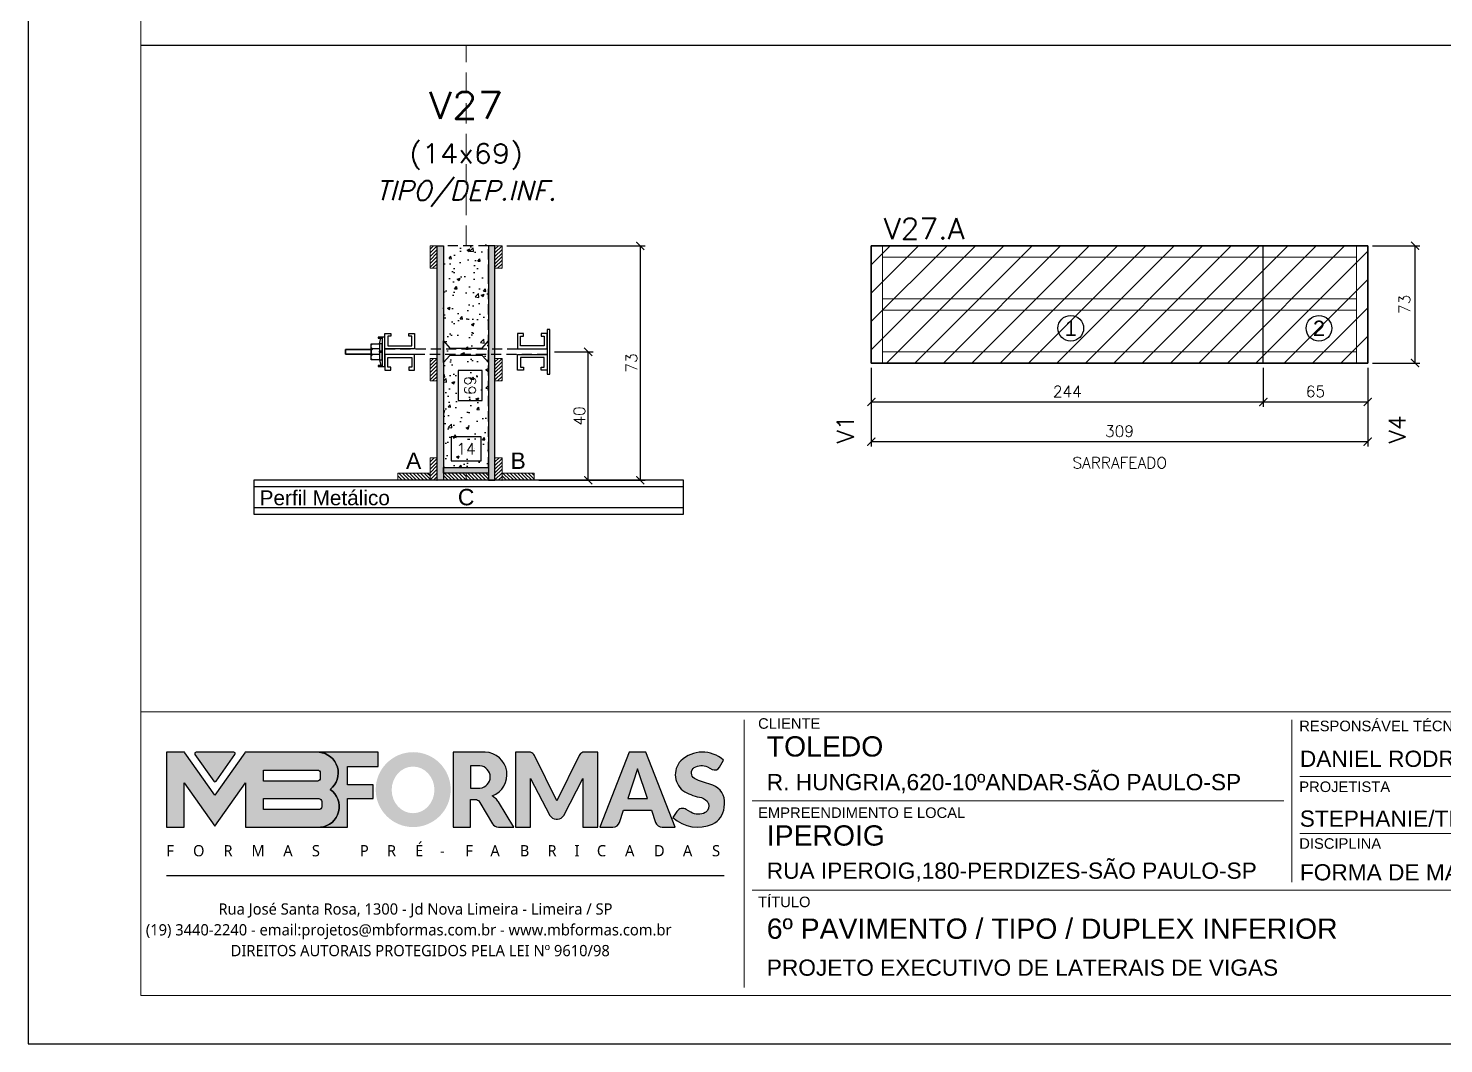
# Model space of a CAD drawing. Extents: x -23436 to 4767, y -4638 to 9755.
# Drawn here: x -20676 to -19795, y -2818 to -2185 of the extents above; entities that cross this region are included whole.
import ezdxf
from ezdxf.enums import TextEntityAlignment as Align

# ---------------------------------------------------------------- set-up
doc = ezdxf.new("R2010")
doc.units = 0
doc.header["$PDMODE"] = 2
doc.header["$PDSIZE"] = 10
doc.linetypes.add('CABLIN', pattern=[0.35, 0.25, -0.1])
doc.linetypes.add('HIDDEN', pattern=[9.525, 6.35, -3.175])
doc.layers.get('0').update_dxf_attribs({"lineweight": 13})
doc.layers.get('Defpoints').update_dxf_attribs({"lineweight": 13})
for name, color, linetype in [('Barra de Ancoragem', 20, 'Continuous'), ('Concreto', 250, 'HIDDEN'), ('Cota', 4, 'Continuous'), ('Cota Seção (2x)', 4, 'Continuous'), ('Hachura', 252, 'CABLIN'), ('MB Logo', 255, 'Continuous'), ('Painéis', 200, 'Continuous'), ('Perfil Metálico', 224, 'Continuous'), ('Reaproveitamento', 251, 'Continuous'), ('Romaneio', 10, 'Continuous'), ('Texto de Titulo', 7, 'Continuous'), ('Texto Qtd Sarr', 242, 'Continuous'), ('Tubo de PVC', 51, 'Continuous')]:
    doc.layers.add(name, color=color, linetype=linetype)
for name, color, linetype, lineweight in [('FOLHA MB', 7, 'Continuous', 13), ('Madeira', 100, 'Continuous', 13), ('Sarr 2.2x7', 40, 'Continuous', 9), ('Texto Seção', 7, 'Continuous', 15)]:
    doc.layers.add(name, color=color, linetype=linetype, lineweight=lineweight)
doc.layers.add('Laje_Perimetro', color=7, linetype='Continuous', plot=False)
doc.styles.add('ARIAL', font='arial.ttf', dxfattribs={"oblique": 15, "height": 25})
doc.styles.add('MB_C01', font='arial.ttf', dxfattribs={"height": 1.3})
doc.styles.add('MB_C02', font='arial.ttf', dxfattribs={"height": 2})
doc.styles.add('MB_C03', font='arial.ttf', dxfattribs={"height": 2.5})
doc.styles.add('MtXpl_Lucida_Sans_Un', font='l_10646.ttf')
doc.styles.add('REGUA-120', font='ROMANS.shx', dxfattribs={"height": 15})
doc.styles.add('ROMANS', font='romans.shx')
doc.dimstyles.new('Cota Paínel', dxfattribs={"dimtxt": 7, "dimasz": 5, "dimexe": 3, "dimexo": 3, "dimgap": 3, "dimtad": 1, "dimdec": 1, "dimzin": 12, "dimdsep": 46, "dimtxsty": 'ROMANS', "dimblk": 'ARCHTICK', "dimcen": 0, "dimclrd": 4, "dimclre": 4, "dimclrt": 1, "dimadec": 1, "dimazin": 3, "dimtfac": 1, "dimtdec": 1, "dimtmove": 0, "dimatfit": 3, "dimldrblk": 'OBLIQUE', "dimfxl": 1, "dimtolj": 1, "dimtzin": 12, "dimarcsym": 0})
doc.dimstyles.new('Cota Seção (2x)', dxfattribs={"dimtxt": 7, "dimasz": 5, "dimexe": 3, "dimexo": 3, "dimgap": 2, "dimtad": 3, "dimdec": 1, "dimlfac": 0.5, "dimzin": 12, "dimdsep": 46, "dimtxsty": 'ROMANS', "dimblk": 'ARCHTICK', "dimcen": 0, "dimclrd": 4, "dimclre": 4, "dimclrt": 1, "dimadec": 1, "dimazin": 3, "dimtfac": 1, "dimtdec": 1, "dimtmove": 0, "dimatfit": 3, "dimldrblk": 'OBLIQUE', "dimfxl": 1, "dimtolj": 1, "dimtzin": 12, "dimarcsym": 0})
doc.dimstyles.new('Cota Seção interna', dxfattribs={"dimtxt": 7, "dimasz": 6, "dimexe": 0.18, "dimexo": 2, "dimgap": -4, "dimtad": 3, "dimdec": 1, "dimlfac": 0.5, "dimzin": 12, "dimdsep": 46, "dimtxsty": 'ROMANS', "dimblk": 'ARCHTICK', "dimcen": 0.09, "dimse1": 1, "dimse2": 1, "dimsd1": 1, "dimsd2": 1, "dimclrd": 180, "dimclre": 5, "dimclrt": 1, "dimadec": 0, "dimazin": 3, "dimtfac": 1, "dimtdec": 1, "dimtofl": 0, "dimtmove": 0, "dimatfit": 3, "dimldrblk": 'ARCHTICK', "dimfxl": 1, "dimtolj": 1, "dimtzin": 0, "dimarcsym": 0})
pattern_1 = [(225, (-28729.531, -25185.3295), (1.12253202, -1.12253202), [])]
pattern_2 = [(225, (-28729.531, -25255.4365), (1.12253202, -1.12253202), [])]

# ---------------------------------------------------------------- blocks, each defined once
blk = doc.blocks.new('MB-NOVO')
at = {"layer": 'MB Logo', "linetype": 'Continuous'}
h = blk.add_hatch(color=256, dxfattribs=at)
h.dxf.hatch_style = 1
h.set_gradient(color1=(242, 132, 69), color2=(247, 180, 141), rotation=90, tint=1)
h.paths.add_polyline_path([(-18529.6, 10980.8), (-18475.7, 10980.8, 0.706757), (-18468.7, 11008, 0.681802), (-18476.7, 11034.9), (-18529.4, 11034.9, 0.243712), (-18530.2, 11034.5), (-18551.7, 11003.9), (-18573.3, 11034.5, 0.243712), (-18574.1, 11034.9), (-18586.5, 11034.9), (-18586.5, 10980.8), (-18573.9, 10980.8), (-18573.9, 11012.9), (-18551.7, 10981.5), (-18529.6, 11012.9)])
h.paths.add_polyline_path([(-18516.8, 11014.1), (-18516.8, 11022), (-18477.8, 11022, -0.414214), (-18475.8, 11020), (-18475.8, 11016.1, -0.414214), (-18477.8, 11014.1)], flags=16)
h.paths.add_polyline_path([(-18516.8, 11001.4), (-18476.8, 11001.4, -0.414214), (-18474.8, 10999.4), (-18474.8, 10995.5, -0.414214), (-18476.8, 10993.5), (-18516.8, 10993.5)], flags=16)
at = {"layer": 'MB Logo', "true_color": 0x262626}
h = blk.add_hatch(color=250, dxfattribs=at)
h.dxf.hatch_style = 1
h.paths.add_polyline_path([(-18537.3, 11033.3, 0.60809), (-18538.1, 11034.9), (-18565.3, 11034.9, 0.60809), (-18566.1, 11033.3), (-18552.5, 11014, 0.518202), (-18550.9, 11014)])
h = blk.add_hatch(color=250, dxfattribs=at)
h.dxf.hatch_style = 1
h.paths.add_polyline_path([(-18456.2, 11011.3), (-18456.2, 11024.6), (-18434.2, 11024.6), (-18434.2, 11034.9), (-18476.7, 11034.9, -0.681802), (-18468.7, 11008, -0.706757), (-18475.7, 10980.8), (-18456.2, 10980.8), (-18456.2, 11001.4), (-18437.8, 11001.4), (-18437.8, 11011.3)])
h = blk.add_hatch(color=250, dxfattribs=at)
h.dxf.hatch_style = 1
h.paths.add_polyline_path([(-18435.9, 11007.9, 1), (-18381.9, 11007.9, 1)])
edge = h.paths.add_edge_path(flags=16)
edge.add_ellipse((-18409, 11007.7), major_axis=(0, 16.8), ratio=0.916255, start_angle=0, end_angle=360)
h = blk.add_hatch(color=250, dxfattribs=at)
h.dxf.hatch_style = 1
h.paths.add_polyline_path([(-18357, 11034.9), (-18380.2, 11034.9), (-18380.2, 10980.8), (-18367.6, 10980.8), (-18367.6, 11000.7), (-18363.4, 11000.7, -0.195765), (-18360.9, 10998.9), (-18351.8, 10983.2, 0.261385), (-18347.5, 10980.8), (-18336.4, 10980.8), (-18347.5, 10999, 0.082429), (-18349.6, 11001.5), (-18351.9, 11003.4, 0.81838)])
h.paths.add_polyline_path([(-18360.8, 11009), (-18367.6, 11009), (-18367.6, 11025), (-18360.8, 11025, -0.92578)], flags=16)
h = blk.add_hatch(color=250, dxfattribs=at)
h.dxf.hatch_style = 1
h.paths.add_polyline_path([(-18286.6, 11015.9), (-18286.6, 10980.8), (-18275.8, 10980.8), (-18275.8, 11034.9), (-18286.6, 11034.9, 0.216647), (-18289.4, 11032.4), (-18305.5, 10999.8), (-18321.6, 11032.7, 0.199908), (-18324.3, 11034.9), (-18335.2, 11034.9), (-18335.2, 10980.8), (-18324.3, 10980.8), (-18324.3, 11015.9), (-18310.4, 10989.3, 0.279644), (-18306, 10986.6, 0.340986), (-18300.5, 10989.3)])
h = blk.add_hatch(color=250, dxfattribs=at)
h.dxf.hatch_style = 1
h.paths.add_polyline_path([(-18274.4, 10980.8), (-18265, 10980.8, 0.322517), (-18260.2, 10984.3), (-18257.3, 10993), (-18237.2, 10993), (-18234.3, 10984.3, 0.322517), (-18229.5, 10980.8), (-18220.3, 10980.8), (-18241.2, 11034.9), (-18253.4, 11034.9)])
h.paths.add_polyline_path([(-18254.4, 11001.6), (-18247.3, 11023), (-18240.1, 11001.6)], flags=16)
h = blk.add_hatch(color=250, dxfattribs=at)
h.dxf.hatch_style = 1
h.paths.add_polyline_path([(-18206, 11024, -0.247671), (-18196.9, 11024.3), (-18193.5, 11022.5, 0.40799), (-18188.2, 11024.1), (-18185.4, 11029.1, 0.392837), (-18216.2, 11028.7, 0.467779), (-18213.3, 11006.3, 0.077523), (-18201.2, 11002.1, -0.214206), (-18196.1, 10997.9, -0.284295), (-18198.2, 10991.4, -0.26924), (-18208.8, 10991.6), (-18212.2, 10993.6, 0.407727), (-18219, 10992.1), (-18221.8, 10987.7, 0.296878), (-18193.2, 10983.1, 0.272251), (-18184.9, 10995.3), (-18184.6, 10997.9, 0.348906), (-18193.7, 11011.2), (-18200.4, 11013.5, -0.045018), (-18205.8, 11015.7, -0.618284)])
at = {"layer": 'MB Logo', "linetype": 'Continuous'}
blk.add_line((-18586.5, 10945.9), (-18184.8, 10945.9), dxfattribs=at)
at = {"layer": 'MB Logo', "color": 23, "linetype": 'Continuous', "true_color": 0xf28445}
for points in [[(-18573.3, 11034.5, 0.243712), (-18574.1, 11034.9), (-18586.5, 11034.9), (-18586.5, 10980.8), (-18573.9, 10980.8), (-18573.9, 11012.9), (-18551.7, 10981.5), (-18529.6, 11012.9), (-18529.6, 10980.8), (-18475.7, 10980.8, 0.706757), (-18468.7, 11008, 0.681802), (-18476.7, 11034.9), (-18529.4, 11034.9, 0.243712), (-18530.2, 11034.5), (-18551.7, 11003.9)], [(-18516.8, 11022), (-18477.8, 11022, -0.414214), (-18475.8, 11020), (-18475.8, 11016.1, -0.414214), (-18477.8, 11014.1), (-18516.8, 11014.1)], [(-18516.8, 11001.4), (-18476.8, 11001.4, -0.414214), (-18474.8, 10999.4), (-18474.8, 10995.5, -0.414214), (-18476.8, 10993.5), (-18516.8, 10993.5)]]:
    blk.add_lwpolyline(points, format="xyb", close=True, dxfattribs=at)
at = {"layer": 'MB Logo', "color": 250, "true_color": 0x262626}
for points in [[(-18537.3, 11033.3, 0.60809), (-18538.1, 11034.9), (-18565.3, 11034.9, 0.60809), (-18566.1, 11033.3), (-18552.5, 11014, 0.518202), (-18550.9, 11014)], [(-18437.8, 11011.3), (-18456.2, 11011.3), (-18456.2, 11024.6), (-18434.2, 11024.6), (-18434.2, 11034.9), (-18476.7, 11034.9, -0.681802), (-18468.7, 11008, -0.706757), (-18475.7, 10980.8), (-18456.2, 10980.8), (-18456.2, 11001.4), (-18437.8, 11001.4)], [(-18347.5, 10980.8), (-18336.4, 10980.8), (-18347.5, 10999, 0.082429), (-18349.6, 11001.5), (-18351.9, 11003.4, 0.81838), (-18357, 11034.9), (-18380.2, 11034.9), (-18380.2, 10980.8), (-18367.6, 10980.8), (-18367.6, 11000.7), (-18363.4, 11000.7, -0.209789), (-18360.8, 10998.7), (-18351.8, 10983.2, 0.261385)], [(-18286.6, 11015.9), (-18286.6, 10980.8), (-18275.8, 10980.8), (-18275.8, 11034.9), (-18286.6, 11034.9, 0.216647), (-18289.4, 11032.4), (-18305.5, 10999.8), (-18321.5, 11032.4, 0.216647), (-18324.3, 11034.9), (-18335.2, 11034.9), (-18335.2, 10980.8), (-18324.3, 10980.8), (-18324.3, 11015.9), (-18310.4, 10989.3, 0.279644), (-18306, 10986.6), (-18304.9, 10986.6, 0.279644), (-18300.5, 10989.3)], [(-18265, 10980.8, 0.322517), (-18260.2, 10984.3), (-18257.3, 10993), (-18237.2, 10993), (-18234.3, 10984.3, 0.322517), (-18229.5, 10980.8), (-18220.3, 10980.8), (-18241.2, 11034.9), (-18253.4, 11034.9), (-18274.4, 10980.8)], [(-18206.2, 11015.9, -0.549626), (-18206.4, 11023.8, -0.258723), (-18196.9, 11024.3), (-18193.5, 11022.5, 0.40799), (-18188.2, 11024.1), (-18185.4, 11029.1, 0.392837), (-18216.2, 11028.7, 0.467779), (-18213.3, 11006.3, 0.077523), (-18201.2, 11002.1, -0.203897), (-18196.3, 10998.2), (-18196.1, 10997.8, -0.267611), (-18198, 10991.6), (-18198.5, 10991.3, -0.261145), (-18208.8, 10991.6), (-18212.2, 10993.6, 0.407727), (-18219, 10992.1), (-18221.8, 10987.7, 0.296878), (-18193.2, 10983.1, 0.265963), (-18184.9, 10994.9), (-18184.7, 10997.6, 0.340466), (-18193.1, 11011), (-18200.4, 11013.5, -0.049298)], [(-18367.6, 11009), (-18360.8, 11009, 0.92578), (-18360.8, 11025), (-18367.6, 11025)]]:
    blk.add_lwpolyline(points, format="xyb", close=True, dxfattribs=at)
blk.add_lwpolyline([(-18247.3, 11023), (-18254.4, 11001.6), (-18240.1, 11001.6)], close=True, dxfattribs=at)
at = {"layer": 'MB Logo', "color": 250, "true_color": 0x262626, "style": 'MtXpl_Lucida_Sans_Un'}
for s, height, p in [('F', 8.12, (-18586.8, 10959.8)), ('O', 8.12, (-18567.5, 10959.8)), ('R', 8.12, (-18545.6, 10959.8)), ('M', 8.12, (-18525.4, 10959.8)), ('A', 8.12, (-18502.5, 10959.8)), ('S', 8.12, (-18481.9, 10959.8)), ('P', 8.12, (-18447.3, 10959.8)), ('R', 8.12, (-18427.8, 10959.8)), ('É', 8.12, (-18407.5, 10959.8)), ('-', 8.12, (-18389.6, 10959.8)), ('F', 8.12, (-18371.4, 10959.8)), ('A', 8.12, (-18353.3, 10959.8)), ('B', 8.12, (-18332.1, 10959.8)), ('R', 8.12, (-18312.2, 10959.8)), ('I', 8.12, (-18292.7, 10959.8)), ('C', 8.12, (-18276.6, 10959.8)), ('A', 8.12, (-18256.3, 10959.8)), ('D', 8.12, (-18235.5, 10959.8)), ('A', 8.12, (-18214.6, 10959.8)), ('S', 8.12, (-18193.6, 10959.8)), ('DIREITOS AUTORAIS PROTEGIDOS PELA LEI Nº 9610/98', 8.122, (-18540.4, 10887.8))]:
    blk.add_text(s, height=height, dxfattribs=at).set_placement(p)
at = {"layer": 'MB Logo', "style": 'MtXpl_Lucida_Sans_Un'}
for s, p in [('Rua José Santa Rosa, 1300 - Jd Nova Limeira - Limeira / SP', (-18549.2, 10917.8)), ('(19) 3440-2240 - email:projetos@mbformas.com.br - www.mbformas.com.br', (-18601.5, 10902.8))]:
    blk.add_text(s, height=8.122, dxfattribs=at).set_placement(p)
blk = doc.blocks.new('A$C169d8357')
at = {"layer": 'FOLHA MB', "color": 1}
for p, q in [((1109.82, 356.72), (70, 356.72)), ((445.65, 351.67), (445.65, 184.99)), ((786.55, 351.67), (786.55, 250.65)), ((938.09, 316.32), (791.61, 316.32)), ((781.5, 301.16), (450.7, 301.16)), ((938.09, 280.96), (791.61, 280.96)), ((938.09, 245.6), (450.7, 245.6))]:
    blk.add_line(p, q, dxfattribs=at)
for points in [[(0, 1199.94), (0, 149.94), (1485.02, 149.94), (1485.02, 1199.94)], [(70, 1169.94), (70, 179.94), (1455.02, 179.94), (1455.02, 1169.94)]]:
    blk.add_lwpolyline(points, close=True, dxfattribs=at)
at = {"layer": 'MB Logo', "xscale": 0.8642040370897565, "yscale": 0.8642040370897565, "zscale": 0.8642040370897565}
blk.add_blockref('MB-NOVO', (16148.65, -9204.85), dxfattribs=at)
at = {"layer": 'FOLHA MB', "color": 6}
for s, height, style, p in [('CLIENTE', 6.566, 'MB_C01', (454.33, 346.12)), ('RESPONSÁVEL TÉCNICO', 6.5663, 'MB_C01', (791.21, 344.6)), ('R. HUNGRIA,620-10ºANDAR-SÃO PAULO-SP', 10.102, 'MB_C02', (459.73, 307.83)), ('PROJETISTA', 6.566, 'MB_C01', (791.21, 306.72)), ('EMPREENDIMENTO E LOCAL', 6.5663, 'MB_C01', (454.33, 290.56)), ('DISCIPLINA', 6.566, 'MB_C01', (791.21, 271.36)), ('RUA IPEROIG,180-PERDIZES-SÃO PAULO-SP', 10.102, 'MB_C02', (459.73, 252.69)), ('TÍTULO', 6.566, 'MB_C01', (454.33, 234.99)), ('PROJETO EXECUTIVO DE LATERAIS DE VIGAS', 10.102, 'MB_C02', (459.73, 192.28))]:
    blk.add_text(s, height=height, dxfattribs=dict(at, style=style)).set_placement(p)
at = {"layer": 'FOLHA MB', "color": 5}
for s, height, style, p in [('TOLEDO', 12.628, 'MB_C03', (459.73, 328.83)), ('DANIEL RODRIGUES', 10.102, 'MB_C02', (791.61, 322.38)), ('STEPHANIE/THAIS', 10.102, 'MB_C02', (791.51, 285.11)), ('IPEROIG', 12.628, 'MB_C03', (459.73, 273.34)), ('FORMA DE MADEIRA', 10.102, 'MB_C02', (791.61, 251.66)), ('6º PAVIMENTO / TIPO / DUPLEX INFERIOR', 12.6276, 'MB_C03', (459.73, 215.3))]:
    blk.add_text(s, height=height, dxfattribs=dict(at, style=style)).set_placement(p)
blk = doc.blocks.new('titulo1')
at = {"layer": 'Defpoints', "color": 252, "linetype": 'HIDDEN', "ltscale": 2}
blk.add_line((0, 0), (0, 125), dxfattribs=at)
at = {"layer": 'Defpoints', "style": 'ROMANS', "oblique": 15}
blk.add_attdef('FOLHA', text='', height=10, dxfattribs=at).set_placement((0, 15.58), align=Align.MIDDLE_CENTER)
at = {"layer": 'Texto Qtd Sarr', "color": 3, "style": 'ROMANS', "oblique": 15}
for tag, height, p in [('TITULO', 17, (0, 71.45)), ('SEÇÃO', 12, (0, 41.55))]:
    blk.add_attdef(tag, text='', height=height, dxfattribs=at).set_placement(p, align=Align.MIDDLE_CENTER)
blk = doc.blocks.new('*D1314')
at = {"layer": 'Cota Seção (2x)', "color": 180, "lineweight": -2, "transparency": 16777216}
for p, q in [((-20394.55, -2439.71), (-20413.22, -2439.71)), ((-20413.22, -2439.71), (-20413.22, -2454.71)), ((-20394.55, -2454.71), (-20394.55, -2439.71)), ((-20413.22, -2454.71), (-20394.55, -2454.71))]:
    blk.add_line(p, q, dxfattribs=at)
at = {"layer": 'Defpoints', "color": 0, "transparency": 16777216}
for p in [(-20417.89, -2458.71), (-20417.89, -2458.71), (-20389.89, -2458.71)]:
    blk.add_point(p, dxfattribs=at)
at = {"layer": 'Cota Seção (2x)', "color": 1, "transparency": 16777216, "insert": (-20403.89, -2447.21), "char_height": 7, "attachment_point": 5, "style": 'ROMANS'}
blk.add_mtext('\\A1;14', dxfattribs=at)
blk = doc.blocks.new('_ArchTick')
at = {"color": 0, "linetype": 'ByBlock', "const_width": 0.15}
blk.add_lwpolyline([(-0.5, -0.5), (0.5, 0.5)], dxfattribs=at)
blk = doc.blocks.new('DSADSAD')
at = {"layer": 'Barra de Ancoragem'}
for p, q in [((-12990.96, 7698.42), (-13009.22, 7698.42)), ((-13005.1, 7696.87), (-13008.63, 7697.64)), ((-12995.08, 7696.87), (-12991.55, 7697.64))]:
    blk.add_line(p, q, dxfattribs=at)
at = {"layer": 'Barra de Ancoragem', "flags": 128}
for points in [[(-13009.22, 7700.2), (-12990.96, 7700.2), (-12990.96, 7698.42), (-13009.22, 7698.42)], [(-13008.63, 7698.42), (-13008.63, 7696.05), (-13009.22, 7696.05), (-13009.22, 7698.42)], [(-12995.08, 7698.42), (-12995.08, 7696.87), (-13005.1, 7696.87), (-13005.1, 7698.42)], [(-12990.96, 7698.42), (-12990.96, 7696.05), (-12991.55, 7696.05), (-12991.55, 7698.42)]]:
    blk.add_lwpolyline(points, close=True, dxfattribs=at)
for points in [[(-13005.1, 7696.87), (-13005.1, 7691.61), (-12995.08, 7691.61), (-12995.08, 7696.87)], [(-13000.38, 7696.87), (-13000.38, 7698.42), (-12999.79, 7698.42), (-12999.79, 7696.87), (-13000.38, 7696.87), (-12999.79, 7696.87)]]:
    blk.add_lwpolyline(points, dxfattribs=at)
for points in [[(-13001.86, 7696.87), (-13001.86, 7692.79, 0.666667), (-12998.32, 7692.79, 0.666667)], [(-12998.32, 7696.87), (-12998.32, 7692.79, 0.729796), (-12995.08, 7692.79, 0.729796)]]:
    blk.add_lwpolyline(points, format="xyb", dxfattribs=at)
at = {"layer": 'Barra de Ancoragem'}
blk.add_arc((-13003.48, 7693.31), 1.7, 197.75636, 342.24364, dxfattribs=at)
blk = doc.blocks.new('*D1315')
at = {"layer": 'Cota', "color": 4, "lineweight": -2, "transparency": 16777216}
for p, q in [((-20348.77, -2386.71), (-20324.84, -2386.71)), ((-20327.84, -2466.71), (-20327.84, -2386.71)), ((-20358.49, -2466.71), (-20324.84, -2466.71))]:
    blk.add_line(p, q, dxfattribs=at)
at = {"layer": 'Defpoints', "color": 0, "transparency": 16777216}
for p in [(-20351.77, -2386.71), (-20327.84, -2386.71), (-20361.49, -2466.71)]:
    blk.add_point(p, dxfattribs=at)
at = {"layer": 'Cota', "color": 4, "lineweight": -2, "transparency": 16777216, "xscale": 5, "yscale": 5, "zscale": 5}
for p, rotation in [((-20327.84, -2386.71), 90), ((-20327.84, -2466.71), 270)]:
    blk.add_blockref('_ArchTick', p, dxfattribs=dict(at, rotation=rotation))
at = {"layer": 'Cota', "color": 1, "transparency": 16777216, "insert": (-20333.34, -2426.71), "char_height": 7, "attachment_point": 5, "rotation": 90, "style": 'ROMANS'}
blk.add_mtext('\\A1;40', dxfattribs=at)
blk = doc.blocks.new('_OBLIQUE')
at = {"color": 0, "linetype": 'ByBlock', "lineweight": -2}
for p, q in [((0, 0), (-1, 0)), ((-0.5, -0.5), (0.5, 0.5))]:
    blk.add_line(p, q, dxfattribs=at)
blk = doc.blocks.new('*D1316')
at = {"layer": 'Cota Seção (2x)', "color": 180, "lineweight": -2, "transparency": 16777216}
for p, q in [((-20393.89, -2398.38), (-20408.89, -2398.38)), ((-20408.89, -2398.38), (-20408.89, -2417.04)), ((-20393.89, -2417.04), (-20393.89, -2398.38)), ((-20408.89, -2417.04), (-20393.89, -2417.04))]:
    blk.add_line(p, q, dxfattribs=at)
at = {"layer": 'Defpoints', "color": 0, "transparency": 16777216}
for p in [(-20417.89, -2320.71), (-20389.89, -2320.71), (-20417.89, -2458.71)]:
    blk.add_point(p, dxfattribs=at)
at = {"layer": 'Cota Seção (2x)', "color": 1, "transparency": 16777216, "insert": (-20401.39, -2407.71), "char_height": 7, "attachment_point": 5, "rotation": 90, "style": 'ROMANS'}
blk.add_mtext('\\A1;69', dxfattribs=at)
blk = doc.blocks.new('*D1317')
at = {"layer": 'Cota', "color": 4, "lineweight": -2, "transparency": 16777216}
for p, q in [((-20378.49, -2320.71), (-20292.43, -2320.71)), ((-20295.43, -2320.71), (-20295.43, -2466.71)), ((-20358.49, -2466.71), (-20292.43, -2466.71))]:
    blk.add_line(p, q, dxfattribs=at)
at = {"layer": 'Defpoints', "color": 0, "transparency": 16777216}
for p in [(-20381.49, -2320.71), (-20361.49, -2466.71), (-20295.43, -2466.71)]:
    blk.add_point(p, dxfattribs=at)
at = {"layer": 'Cota', "color": 4, "lineweight": -2, "transparency": 16777216, "xscale": 5, "yscale": 5, "zscale": 5}
for p, rotation in [((-20295.43, -2320.71), 90), ((-20295.43, -2466.71), 270)]:
    blk.add_blockref('_ArchTick', p, dxfattribs=dict(at, rotation=rotation))
at = {"layer": 'Cota', "color": 1, "transparency": 16777216, "insert": (-20300.93, -2393.71), "char_height": 7, "attachment_point": 5, "rotation": 90, "style": 'ROMANS'}
blk.add_mtext('\\A1;73', dxfattribs=at)
blk = doc.blocks.new('*D1327')
at = {"layer": 'Cota', "color": 4, "lineweight": -2, "transparency": 16777216}
for p, q in [((-19839.6, -2320.71), (-19810.13, -2320.71)), ((-19813.13, -2393.71), (-19813.13, -2320.71)), ((-19839.6, -2393.71), (-19810.13, -2393.71))]:
    blk.add_line(p, q, dxfattribs=at)
at = {"layer": 'Defpoints', "color": 0, "transparency": 16777216}
for p in [(-19842.6, -2320.71), (-19813.13, -2320.71), (-19842.6, -2393.71)]:
    blk.add_point(p, dxfattribs=at)
at = {"layer": 'Cota', "color": 4, "lineweight": -2, "transparency": 16777216, "xscale": 5, "yscale": 5, "zscale": 5}
for p, rotation in [((-19813.13, -2320.71), 90), ((-19813.13, -2393.71), 270)]:
    blk.add_blockref('_ArchTick', p, dxfattribs=dict(at, rotation=rotation))
at = {"layer": 'Cota', "color": 1, "transparency": 16777216, "insert": (-19819.63, -2357.21), "char_height": 7, "attachment_point": 5, "rotation": 90, "style": 'ROMANS'}
blk.add_mtext('\\A1;73', dxfattribs=at)
blk = doc.blocks.new('*D1328')
at = {"layer": 'Cota', "color": 4, "lineweight": -2, "transparency": 16777216}
for p, q in [((-20151.6, -2396.71), (-20151.6, -2445.72)), ((-19842.6, -2396.71), (-19842.6, -2445.72)), ((-19842.6, -2442.72), (-20151.6, -2442.72))]:
    blk.add_line(p, q, dxfattribs=at)
at = {"layer": 'Defpoints', "color": 0, "transparency": 16777216}
for p in [(-20151.6, -2393.71), (-19842.6, -2393.71), (-20151.6, -2442.72)]:
    blk.add_point(p, dxfattribs=at)
at = {"layer": 'Cota', "color": 4, "lineweight": -2, "transparency": 16777216, "xscale": 5, "yscale": 5, "zscale": 5, "rotation": 180}
blk.add_blockref('_ArchTick', (-20151.6, -2442.72), dxfattribs=at)
at = {"layer": 'Cota', "color": 4, "lineweight": -2, "transparency": 16777216, "xscale": 5, "yscale": 5, "zscale": 5}
blk.add_blockref('_ArchTick', (-19842.6, -2442.72), dxfattribs=at)
at = {"layer": 'Cota', "color": 1, "transparency": 16777216, "insert": (-19997.1, -2436.22), "char_height": 7, "attachment_point": 5, "style": 'ROMANS'}
blk.add_mtext('\\A1;309', dxfattribs=at)
blk = doc.blocks.new('*D1329')
at = {"layer": 'Cota', "color": 4, "lineweight": -2, "transparency": 16777216}
for p, q in [((-20151.6, -2396.71), (-20151.6, -2420.97)), ((-19907.6, -2396.71), (-19907.6, -2420.97)), ((-20151.6, -2417.97), (-19907.6, -2417.97))]:
    blk.add_line(p, q, dxfattribs=at)
at = {"layer": 'Defpoints', "color": 0, "transparency": 16777216}
for p in [(-20151.6, -2393.71), (-19907.6, -2393.71), (-19907.6, -2417.97)]:
    blk.add_point(p, dxfattribs=at)
at = {"layer": 'Cota', "color": 4, "lineweight": -2, "transparency": 16777216, "xscale": 5, "yscale": 5, "zscale": 5, "rotation": 180}
blk.add_blockref('_ArchTick', (-20151.6, -2417.97), dxfattribs=at)
at = {"layer": 'Cota', "color": 4, "lineweight": -2, "transparency": 16777216, "xscale": 5, "yscale": 5, "zscale": 5}
blk.add_blockref('_ArchTick', (-19907.6, -2417.97), dxfattribs=at)
at = {"layer": 'Cota', "color": 1, "transparency": 16777216, "insert": (-20029.6, -2411.47), "char_height": 7, "attachment_point": 5, "style": 'ROMANS'}
blk.add_mtext('\\A1;244', dxfattribs=at)
blk = doc.blocks.new('*D1330')
at = {"layer": 'Cota', "color": 4, "lineweight": -2, "transparency": 16777216}
for p, q in [((-19907.6, -2396.71), (-19907.6, -2420.97)), ((-19842.6, -2396.71), (-19842.6, -2420.97)), ((-19907.6, -2417.97), (-19842.6, -2417.97))]:
    blk.add_line(p, q, dxfattribs=at)
at = {"layer": 'Defpoints', "color": 0, "transparency": 16777216}
for p in [(-19907.6, -2393.71), (-19842.6, -2393.71), (-19842.6, -2417.97)]:
    blk.add_point(p, dxfattribs=at)
at = {"layer": 'Cota', "color": 4, "lineweight": -2, "transparency": 16777216, "xscale": 5, "yscale": 5, "zscale": 5, "rotation": 180}
blk.add_blockref('_ArchTick', (-19907.6, -2417.97), dxfattribs=at)
at = {"layer": 'Cota', "color": 4, "lineweight": -2, "transparency": 16777216, "xscale": 5, "yscale": 5, "zscale": 5}
blk.add_blockref('_ArchTick', (-19842.6, -2417.97), dxfattribs=at)
at = {"layer": 'Cota', "color": 1, "transparency": 16777216, "insert": (-19875.1, -2411.47), "char_height": 7, "attachment_point": 5, "style": 'ROMANS'}
blk.add_mtext('\\A1;65', dxfattribs=at)

msp = doc.modelspace()

# ---------------------------------------------------------------- hatches: boundary and pattern name
at = {"layer": 'Concreto'}
h = msp.add_hatch(dxfattribs=at)
h.set_pattern_fill('AR-CONC', color=256, scale=2.5)
h.set_pattern_definition([(50, (-1611.258, -9579.634), (17.931505, -1.568803), [1.875, -20.625]), (355, (-1611.258, -9579.634), (-3.468783, 18.804803), [1.5, -16.5]), (100.45144, (-1609.763, -9579.765), (14.462721, 17.236), [1.593505, -17.528553]), (46.1842, (-1611.258, -9574.634), (26.681033, -4.137982), [2.8125, -30.9375]), (96.63564, (-1609.034, -9574.98), (23.36655, 24.352965), [2.39026, -26.292844]), (351.18416, (-1611.258, -9574.634), (23.36655, 24.352965), [2.25, -24.75]), (21, (-1608.758, -9575.884), (14.922676, -10.065472), [1.875, -20.625]), (326, (-1608.758, -9575.884), (6.082883, 18.128751), [1.5, -16.5]), (71.45144, (-1607.514, -9576.723), (21.00556, 8.063279), [1.593505, -17.528553]), (37.5, (-1611.2576, -9579.634), (0.3039964, 8.3223463), [0, -16.3, 0, -16.75, 0, -16.5625]), (7.5, (-1611.258, -9579.634), (6.5767384, 9.8602928), [0, -9.55, 0, -15.925, 0, -6.3125]), (327.5, (-1616.8326, -9579.634), (13.345561, -0.5638718), [0, -6.25, 0, -19.5, 0, -25.875]), (317.5, (-1619.333, -9579.634), (14.579654, 2.5026246), [0, -8.125, 0, -12.95, 0, -18.375])])
h.paths.add_polyline_path([(-20389.89, -2352.71), (-20389.89, -2318.71), (-20417.89, -2318.71), (-20417.89, -2327.65), (-20417.89, -2458.71), (-20389.89, -2458.71)])
at = {"layer": 'Hachura'}
h = msp.add_hatch(dxfattribs=at)
h.set_pattern_fill('ANSI31', color=256, scale=0.5, angle=180, style=0)
h.set_pattern_definition(pattern_1)
h.paths.add_polyline_path([(-20426.29, -2334.71), (-20421.89, -2334.71), (-20421.89, -2320.71), (-20426.29, -2320.71)])
h = msp.add_hatch(color=256, dxfattribs=at)
h.dxf.hatch_style = 1
h.paths.add_polyline_path([(-20421.89, -2320.71), (-20417.89, -2320.71), (-20417.89, -2466.71), (-20421.89, -2466.71)])
h = msp.add_hatch(color=256, dxfattribs=at)
h.dxf.hatch_style = 1
h.paths.add_polyline_path([(-20385.89, -2320.71), (-20389.89, -2320.71), (-20389.89, -2466.71), (-20385.89, -2466.71)])
h = msp.add_hatch(dxfattribs=at)
h.set_pattern_fill('ANSI31', color=256, scale=0.5, angle=180, style=0)
h.set_pattern_definition(pattern_1)
h.paths.add_polyline_path([(-20381.49, -2334.71), (-20385.89, -2334.71), (-20385.89, -2320.71), (-20381.49, -2320.71)])
h = msp.add_hatch(dxfattribs=at)
h.set_pattern_fill('ANSI31', color=256, scale=0.5, angle=180, style=0)
h.set_pattern_definition(pattern_2)
h.paths.add_polyline_path([(-20426.29, -2404.82), (-20421.89, -2404.82), (-20421.89, -2390.82), (-20426.29, -2390.82)])
h = msp.add_hatch(dxfattribs=at)
h.set_pattern_fill('ANSI31', color=256, scale=0.5, angle=180, style=0)
h.set_pattern_definition(pattern_2)
h.paths.add_polyline_path([(-20381.49, -2404.82), (-20385.89, -2404.82), (-20385.89, -2390.82), (-20381.49, -2390.82)])
h = msp.add_hatch(dxfattribs=at)
h.set_pattern_fill('ANSI31', color=256, scale=0.5, angle=180, style=0)
h.set_pattern_definition(pattern_1)
h.paths.add_polyline_path([(-20426.29, -2452.71), (-20421.89, -2452.71), (-20421.89, -2466.71), (-20426.29, -2466.71)])
h = msp.add_hatch(dxfattribs=at)
h.set_pattern_fill('ANSI31', color=256, scale=0.5, angle=180, style=0)
h.set_pattern_definition(pattern_1)
h.paths.add_polyline_path([(-20381.49, -2452.71), (-20385.89, -2452.71), (-20385.89, -2466.71), (-20381.49, -2466.71)])
h = msp.add_hatch(dxfattribs=at)
h.set_pattern_fill('ANSI31', color=256, scale=0.5, angle=270, style=0)
h.set_pattern_definition([(315, (2538.333, -10696.353), (1.12253202, 1.12253202), [])])
h.paths.add_polyline_path([(-20446.29, -2466.71), (-20446.29, -2462.31), (-20426.29, -2462.31), (-20426.29, -2466.71)])
h = msp.add_hatch(color=256, dxfattribs=at)
h.dxf.hatch_style = 1
h.paths.add_polyline_path([(-20417.89, -2462.31), (-20417.89, -2458.71), (-20389.89, -2458.71), (-20389.89, -2462.31)])
h = msp.add_hatch(dxfattribs=at)
h.set_pattern_fill('ANSI31', color=256, scale=0.5, angle=270, style=0)
h.set_pattern_definition([(315, (2528.733, -10696.353), (1.12253202, 1.12253202), [])])
h.paths.add_polyline_path([(-20417.89, -2466.71), (-20417.89, -2462.31), (-20403.89, -2462.31), (-20403.89, -2466.71)])
h = msp.add_hatch(dxfattribs=at)
h.set_pattern_fill('ANSI31', color=256, scale=0.5, angle=270, style=0)
h.set_pattern_definition([(315, (2538.733, -10696.353), (1.12253202, 1.12253202), [])])
h.paths.add_polyline_path([(-20389.89, -2466.71), (-20389.89, -2462.31), (-20403.89, -2462.31), (-20403.89, -2466.71)])
h = msp.add_hatch(dxfattribs=at)
h.set_pattern_fill('ANSI31', color=256, scale=0.5, angle=270, style=0)
h.set_pattern_definition([(315, (2529.133, -10696.353), (1.12253202, 1.12253202), [])])
h.paths.add_polyline_path([(-20361.49, -2466.71), (-20361.49, -2462.31), (-20381.49, -2462.31), (-20381.49, -2466.71)])
at = {"layer": 'Reaproveitamento'}
h = msp.add_hatch(dxfattribs=at)
h.set_pattern_fill('ANSI31', color=256, scale=100)
h.set_pattern_definition([(45, (0, 0), (-8.838835, 8.838835), [])])
h.paths.add_polyline_path([(-20151.6, -2393.71), (-19842.6, -2393.71), (-19842.6, -2320.71), (-20151.6, -2320.71)])

# ---------------------------------------------------------------- linework, layer by layer
at = {"layer": 'Barra de Ancoragem'}
for points in [[(-20454.41, -2375.23), (-20452.56, -2375.23), (-20450.71, -2375.23), (-20450.71, -2377.08), (-20452.56, -2377.08), (-20452.56, -2383.09), (-20437.74, -2383.09), (-20437.74, -2377.08), (-20439.58, -2377.08), (-20439.58, -2375.23), (-20437.74, -2375.23), (-20435.89, -2375.23), (-20435.89, -2384.93), (-20454.41, -2384.93)], [(-20353.37, -2375.23), (-20355.21, -2375.23), (-20357.06, -2375.23), (-20357.06, -2377.08), (-20355.21, -2377.08), (-20355.21, -2383.09), (-20370.04, -2383.09), (-20370.04, -2377.08), (-20368.19, -2377.08), (-20368.19, -2375.23), (-20370.04, -2375.23), (-20371.89, -2375.23), (-20371.89, -2384.93), (-20353.37, -2384.93)], [(-20463, -2385.24), (-20478.9, -2385.24), (-20478.9, -2388.18), (-20463, -2388.18)], [(-20478.9, -2388.18), (-20478.9, -2385.24), (-20463, -2385.24), (-20463, -2388.18)], [(-20454.41, -2398.19), (-20452.56, -2398.19), (-20450.71, -2398.19), (-20450.71, -2396.34), (-20452.56, -2396.34), (-20452.56, -2390.33), (-20437.74, -2390.33), (-20437.74, -2396.34), (-20439.58, -2396.34), (-20439.58, -2398.19), (-20437.74, -2398.19), (-20435.89, -2398.19), (-20435.89, -2388.48), (-20454.41, -2388.48)], [(-20353.37, -2398.19), (-20355.21, -2398.19), (-20357.06, -2398.19), (-20357.06, -2396.34), (-20355.21, -2396.34), (-20355.21, -2390.33), (-20370.04, -2390.33), (-20370.04, -2396.34), (-20368.19, -2396.34), (-20368.19, -2398.19), (-20370.04, -2398.19), (-20371.89, -2398.19), (-20371.89, -2388.48), (-20353.37, -2388.48)]]:
    msp.add_lwpolyline(points, close=True, dxfattribs=at)
at = {"layer": 'Barra de Ancoragem', "flags": 128}
msp.add_lwpolyline([(-20351.77, -2400.58), (-20351.77, -2372.84), (-20353.37, -2372.84), (-20353.37, -2400.58)], close=True, dxfattribs=at)
at = {"layer": 'Barra de Ancoragem', "linetype": 'HIDDEN'}
msp.add_lwpolyline([(-20454.41, -2388.48), (-20454.41, -2384.93), (-20353.37, -2384.93), (-20353.37, -2388.48)], close=True, dxfattribs=at)
at = {"layer": 'Concreto'}
msp.add_lwpolyline([(-20389.89, -2338.71), (-20389.89, -2320.71), (-20417.89, -2320.71), (-20417.89, -2346.71), (-20417.89, -2346.71), (-20417.89, -2458.71), (-20389.89, -2458.71), (-20389.89, -2338.71)], close=True, dxfattribs=at)
at = {"layer": 'Laje_Perimetro'}
msp.add_lwpolyline([(-19191.38, -1767.74), (-20676.4, -1767.74), (-20676.4, -2817.74), (-19191.38, -2817.74)], close=True, dxfattribs=at)
at = {"layer": 'Madeira'}
for points in [[(-20426.29, -2334.71), (-20421.89, -2334.71), (-20421.89, -2320.71), (-20426.29, -2320.71)], [(-20381.49, -2334.71), (-20385.89, -2334.71), (-20385.89, -2320.71), (-20381.49, -2320.71)], [(-20426.29, -2404.82), (-20421.89, -2404.82), (-20421.89, -2390.82), (-20426.29, -2390.82)], [(-20381.49, -2404.82), (-20385.89, -2404.82), (-20385.89, -2390.82), (-20381.49, -2390.82)], [(-20426.29, -2452.71), (-20421.89, -2452.71), (-20421.89, -2466.71), (-20426.29, -2466.71)], [(-20381.49, -2452.71), (-20385.89, -2452.71), (-20385.89, -2466.71), (-20381.49, -2466.71)], [(-20446.29, -2466.71), (-20446.29, -2462.31), (-20426.29, -2462.31), (-20426.29, -2466.71)], [(-20417.89, -2466.71), (-20417.89, -2462.31), (-20403.89, -2462.31), (-20403.89, -2466.71)], [(-20389.89, -2466.71), (-20389.89, -2462.31), (-20403.89, -2462.31), (-20403.89, -2466.71)], [(-20361.49, -2466.71), (-20361.49, -2462.31), (-20381.49, -2462.31), (-20381.49, -2466.71)]]:
    msp.add_lwpolyline(points, close=True, dxfattribs=at)
at = {"layer": 'MB Logo'}
msp.add_line((-20606.4, -2195.71), (-19221.38, -2195.71), dxfattribs=at)
at = {"layer": 'Painéis'}
for p, q in [((-20151.6, -2320.71), (-19842.6, -2320.71)), ((-20151.6, -2393.71), (-20151.6, -2320.71)), ((-19907.6, -2393.71), (-19907.6, -2320.71)), ((-19842.6, -2320.71), (-19842.6, -2393.71)), ((-19842.6, -2393.71), (-20151.6, -2393.71))]:
    msp.add_line(p, q, dxfattribs=at)
for points in [[(-20421.89, -2320.71), (-20417.89, -2320.71), (-20417.89, -2466.71), (-20421.89, -2466.71)], [(-20385.89, -2320.71), (-20389.89, -2320.71), (-20389.89, -2466.71), (-20385.89, -2466.71)], [(-20151.6, -2393.71), (-19842.6, -2393.71), (-19842.6, -2320.71), (-20151.6, -2320.71)], [(-20417.89, -2462.31), (-20417.89, -2458.71), (-20389.89, -2458.71), (-20389.89, -2462.31)]]:
    msp.add_lwpolyline(points, close=True, dxfattribs=at)
at = {"layer": 'Perfil Metálico'}
msp.add_lwpolyline([(-20535.9, -2487.78), (-20268.55, -2487.78), (-20268.55, -2466.71), (-20535.9, -2466.71)], close=True, dxfattribs=at)
for points in [[(-20268.55, -2470.87), (-20535.9, -2470.87)], [(-20535.9, -2483.62), (-20268.55, -2483.62)]]:
    msp.add_lwpolyline(points, dxfattribs=at)
at = {"layer": 'Romaneio'}
for centre in [(-20027.43, -2372.09), (-19872.93, -2372.09)]:
    msp.add_circle(centre, 8, dxfattribs=at)
at = {"layer": 'Sarr 2.2x7', "color": 50}
for p, q in [((-20151.6, -2393.71), (-20151.6, -2320.71)), ((-20151.6, -2320.71), (-20148.1, -2320.71)), ((-20144.6, -2320.71), (-20148.1, -2320.71)), ((-20144.6, -2393.71), (-20144.6, -2320.71)), ((-20144.6, -2320.71), (-20144.6, -2324.21)), ((-20144.6, -2320.71), (-19849.6, -2320.71)), ((-20144.6, -2327.71), (-20144.6, -2324.21)), ((-19849.6, -2320.71), (-19846.1, -2320.71)), ((-19849.6, -2320.71), (-19849.6, -2393.71)), ((-19849.6, -2320.71), (-19849.6, -2324.21)), ((-19849.6, -2327.71), (-19849.6, -2324.21)), ((-19842.6, -2320.71), (-19846.1, -2320.71)), ((-19842.6, -2320.71), (-19842.6, -2393.71)), ((-20144.6, -2327.71), (-19849.6, -2327.71)), ((-20144.6, -2353.71), (-20144.6, -2357.21)), ((-20144.6, -2353.71), (-19849.6, -2353.71)), ((-20144.6, -2360.71), (-20144.6, -2357.21)), ((-20144.6, -2360.71), (-19849.6, -2360.71)), ((-19849.6, -2353.71), (-19849.6, -2357.21)), ((-19849.6, -2360.71), (-19849.6, -2357.21)), ((-19849.6, -2386.71), (-20144.6, -2386.71)), ((-20144.6, -2386.71), (-20144.6, -2390.21)), ((-19849.6, -2386.71), (-19849.6, -2390.21)), ((-20151.6, -2393.71), (-20148.1, -2393.71)), ((-20144.6, -2393.71), (-20148.1, -2393.71)), ((-20144.6, -2393.71), (-20144.6, -2390.21)), ((-19849.6, -2393.71), (-20144.6, -2393.71)), ((-19849.6, -2393.71), (-19849.6, -2390.21)), ((-19849.6, -2393.71), (-19846.1, -2393.71)), ((-19842.6, -2393.71), (-19846.1, -2393.71))]:
    msp.add_line(p, q, dxfattribs=at)
at = {"layer": 'Tubo de PVC'}
msp.add_lwpolyline([(-20389.89, -2379.93), (-20389.89, -2379.93), (-20389.89, -2393.48), (-20393.89, -2388.98), (-20413.89, -2388.98), (-20417.89, -2393.48), (-20417.89, -2379.93), (-20413.89, -2384.43), (-20393.89, -2384.43)], close=True, dxfattribs=at)

# ---------------------------------------------------------------- block references
at = {"layer": 'Barra de Ancoragem', "xscale": -1, "rotation": 270}
msp.add_blockref('DSADSAD', (-28154.61, 10613.38), dxfattribs=at)
at = {"layer": 'MB Logo'}
msp.add_blockref('A$C169d8357', (-20676.4, -2967.68), dxfattribs=at)
at = {"layer": 'Texto Seção'}
ref = msp.add_blockref('titulo1', (-20403.89, -2320.71), dxfattribs=at)
ref.add_attrib('TITULO', 'V27', dxfattribs={"layer": 'Texto de Titulo', "color": 7, "height": 17, "style": 'ROMANS', "width": 1.1}).set_placement((-20403.89, -2233.21), align=Align.MIDDLE_CENTER)
ref.add_attrib('SEÇÃO', '(14x69)', dxfattribs={"layer": 'Texto de Titulo', "color": 7, "height": 12, "style": 'ROMANS', "width": 1.1}).set_placement((-20403.89, -2263.21), align=Align.MIDDLE_CENTER)
ref.add_attrib('REAPROVEITAMENTO', 'TIPO/DEP.INF.', dxfattribs={"layer": 'Texto de Titulo', "color": 7, "height": 12, "style": 'ROMANS', "oblique": 15}).set_placement((-20403.89, -2286.33), align=Align.MIDDLE_CENTER)

# ---------------------------------------------------------------- texts
at = {"layer": 'Painéis', "color": 1, "insert": (-19996.97, -2455.87), "char_height": 7, "attachment_point": 5, "style": 'ROMANS'}
msp.add_mtext('\\A1;SARRAFEADO', dxfattribs=at)
at = {"layer": 'Romaneio', "color": 0, "style": 'ARIAL'}
for s, p in [('1', (-20027.43, -2372.09)), ('2', (-19872.93, -2372.09))]:
    msp.add_text(s, height=9.6, dxfattribs=at).set_placement(p, align=Align.MIDDLE_CENTER)
at = {"layer": 'Texto Seção', "style": 'REGUA-120', "width": 1.05}
msp.add_text('V27.A', height=13, dxfattribs=at).set_placement((-20143.89, -2316.52))
for s, p in [('V1', (-20167.78, -2435.11)), ('V4', (-19824.25, -2435.11))]:
    msp.add_text(s, height=10.4, rotation=90, dxfattribs=at).set_placement(p, align=Align.MIDDLE_CENTER)
at = {"layer": 'Texto Seção', "color": 0, "linetype": 'Continuous', "style": 'ARIAL'}
for s, p in [('A', (-20436.53, -2454.58)), ('B', (-20371.47, -2454.58)), ('C', (-20403.83, -2477.25))]:
    msp.add_text(s, height=10.22, dxfattribs=at).set_placement(p, align=Align.MIDDLE_CENTER)
at = {"layer": 'Texto Seção', "style": 'ARIAL'}
msp.add_text('Perfil Metálico', height=9.24, dxfattribs=at).set_placement((-20491.86, -2477.69), align=Align.MIDDLE_CENTER)

# ---------------------------------------------------------------- dimensions: what is measured, and where the dimension line sits
at = {"layer": 'Cota'}
for base, p1, p2, dimstyle, picture, middle in [((-20295.43, -2466.71), (-20381.49, -2320.71), (-20361.49, -2466.71), 'Cota Seção (2x)', '*D1317', (-20300.93, -2393.71)), ((-19813.13, -2320.71), (-19842.6, -2393.71), (-19842.6, -2320.71), 'Cota Paínel', '*D1327', (-19819.63, -2357.21)), ((-20327.84, -2386.71), (-20361.49, -2466.71), (-20351.77, -2386.71), 'Cota Seção (2x)', '*D1315', (-20333.34, -2426.71))]:
    dim = msp.add_linear_dim(base=base, p1=p1, p2=p2, angle=90, dimstyle=dimstyle, dxfattribs=at)
    dim.commit()
    dim.dimension.update_dxf_attribs({"geometry": picture, "text_midpoint": middle})
for base, p1, p2, picture, middle in [((-20151.6, -2442.72), (-19842.6, -2393.71), (-20151.6, -2393.71), '*D1328', (-19997.1, -2436.22)), ((-19907.6, -2417.97), (-20151.6, -2393.71), (-19907.6, -2393.71), '*D1329', (-20029.6, -2411.47)), ((-19842.6, -2417.97), (-19907.6, -2393.71), (-19842.6, -2393.71), '*D1330', (-19875.1, -2411.47))]:
    dim = msp.add_linear_dim(base=base, p1=p1, p2=p2, dimstyle='Cota Paínel', dxfattribs=at)
    dim.commit()
    dim.dimension.update_dxf_attribs({"geometry": picture, "text_midpoint": middle})
at = {"layer": 'Cota Seção (2x)'}
dim = msp.add_linear_dim(base=(-20389.89, -2320.71), p1=(-20417.89, -2458.71), p2=(-20417.89, -2320.71), angle=90, dimstyle='Cota Seção interna', dxfattribs=at)
dim.commit()
dim.dimension.update_dxf_attribs({"geometry": '*D1316', "text_midpoint": (-20389.89, -2407.71), "dimtype": 160})
dim = msp.add_linear_dim(base=(-20417.89, -2458.71), p1=(-20389.89, -2458.71), p2=(-20417.89, -2458.71), angle=180, dimstyle='Cota Seção interna', dxfattribs=at)
dim.commit()
dim.dimension.update_dxf_attribs({"geometry": '*D1314', "text_midpoint": (-20403.89, -2447.21)})

doc.saveas('drawing.dxf')
